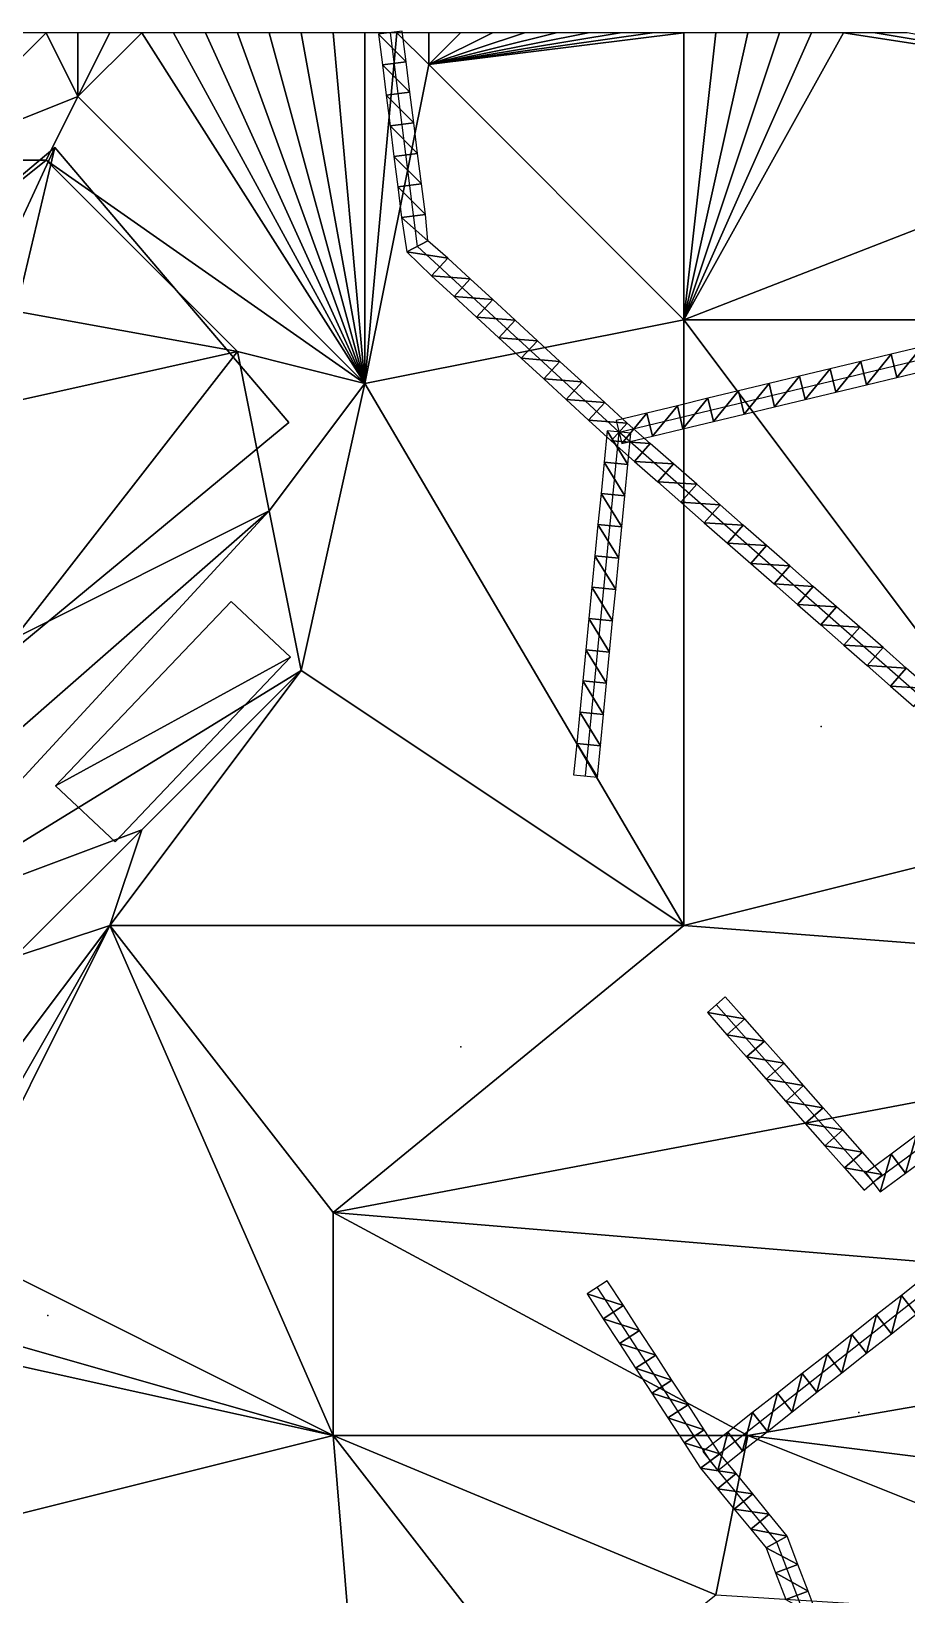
# Model space of a CAD drawing. Header units: metres. Extents: x -1103 to 901, y -902 to 905.
# Drawn here: x 133.1 to 188, y 802 to 900.1 of the extents above; entities that cross this region are included whole.
import ezdxf

# ---------------------------------------------------------------- set-up
doc = ezdxf.new("R2010")
doc.units = ezdxf.units.M
for name, color, linetype in [('OSM_BUILDING_FOOTPRINTS', 7, 'CONTINUOUS'), ('OSM_BUILDING_ROOFS', 1, 'CONTINUOUS'), ('OSM_BUILDING_WALLS', 8, 'CONTINUOUS'), ('OSM_PATH_AXES', 30, 'CONTINUOUS'), ('OSM_PATH_SURFACE', 30, 'CONTINUOUS'), ('OSM_TERRAIN', 3, 'CONTINUOUS'), ('OSM_TREES', 3, 'CONTINUOUS')]:
    doc.layers.add(name, color=color, linetype=linetype)

msp = doc.modelspace()

# ---------------------------------------------------------------- linework, layer by layer
at = {"layer": 'OSM_BUILDING_FOOTPRINTS'}
msp.add_polyline3d([(123.538, 883.558, 11.189), (134.548, 892.803, 11.189), (149.228, 875.551, 11.189), (125.882, 856.242, 11.189)], dxfattribs=at)
msp.add_polyline3d([(145.613, 864.326, 12.337), (149.338, 860.832, 12.337), (138.328, 849.253, 12.337), (134.603, 852.748, 12.337), (145.613, 864.326, 12.337)], close=True, dxfattribs=at)
at = {"layer": 'OSM_BUILDING_ROOFS'}
for points in [[(134.548, 892.803, 21.189), (123.538, 883.558, 21.189), (127.894, 878.416, 21.189)], [(125.882, 856.242, 21.189), (149.228, 875.551, 21.189), (134.548, 892.803, 21.189)], [(125.882, 856.242, 21.189), (134.548, 892.803, 21.189), (127.894, 878.416, 21.189)], [(149.338, 860.832, 22.337), (145.613, 864.326, 22.337), (134.603, 852.748, 22.337)], [(149.338, 860.832, 22.337), (134.603, 852.748, 22.337), (138.328, 849.253, 22.337)]]:
    msp.add_3dface(points, dxfattribs=at)
at = {"layer": 'OSM_BUILDING_WALLS'}
for points in [[(134.548, 892.803, 11.189), (123.538, 883.558, 11.189), (123.538, 883.558, 21.189)], [(134.548, 892.803, 11.189), (123.538, 883.558, 21.189), (134.548, 892.803, 21.189)], [(149.228, 875.551, 11.189), (134.548, 892.803, 11.189), (134.548, 892.803, 21.189)], [(149.228, 875.551, 11.189), (134.548, 892.803, 21.189), (149.228, 875.551, 21.189)], [(125.882, 856.242, 11.189), (149.228, 875.551, 11.189), (149.228, 875.551, 21.189)], [(125.882, 856.242, 11.189), (149.228, 875.551, 21.189), (125.882, 856.242, 21.189)], [(145.613, 864.326, 12.337), (134.603, 852.748, 12.337), (134.603, 852.748, 22.337)], [(145.613, 864.326, 12.337), (134.603, 852.748, 22.337), (145.613, 864.326, 22.337)], [(149.338, 860.832, 12.337), (145.613, 864.326, 12.337), (145.613, 864.326, 22.337)], [(149.338, 860.832, 12.337), (145.613, 864.326, 22.337), (149.338, 860.832, 22.337)], [(138.328, 849.253, 12.337), (149.338, 860.832, 12.337), (149.338, 860.832, 22.337)], [(138.328, 849.253, 12.337), (149.338, 860.832, 22.337), (138.328, 849.253, 22.337)], [(134.603, 852.748, 12.337), (138.328, 849.253, 12.337), (138.328, 849.253, 22.337)], [(134.603, 852.748, 12.337), (138.328, 849.253, 22.337), (134.603, 852.748, 22.337)]]:
    msp.add_3dface(points, dxfattribs=at)
at = {"layer": 'OSM_PATH_AXES'}
for points in [[(185.86, 827.887, 12.127), (200.142, 838.437, 12.066), (206.431, 842.927, 12.128), (169.932, 874.954, 13.85), (157.286, 886.599, 14.393), (155.594, 900, 14.059)], [(169.932, 874.954, 13.85), (192.935, 880.494, 14.11), (243.562, 879.775, 15.994), (249.166, 879.698, 16.086), (253.079, 878.658, 16.177)], [(167.831, 853.378, 12.888), (169.932, 874.954, 13.85)], [(176.033, 839.034, 12.118), (185.86, 827.887, 12.127)], [(210.433, 837.541, 12.046), (205.227, 833.671, 12.066), (175.657, 810.403, 12.618)], [(168.561, 821.296, 12.29), (175.657, 810.403, 12.618), (179.814, 805.327, 13.002), (185.539, 790.231, 14.726)]]:
    msp.add_polyline3d(points, dxfattribs=at)
at = {"layer": 'OSM_PATH_SURFACE'}
for points in [[(156.58, 898.18, 14.16), (156.338, 900.094, 14.21), (154.85, 899.906, 14.114)], [(156.58, 898.18, 14.16), (154.85, 899.906, 14.114), (155.092, 897.992, 14.192)], [(156.822, 896.265, 14.192), (156.58, 898.18, 14.16), (155.092, 897.992, 14.192)], [(156.822, 896.265, 14.192), (155.092, 897.992, 14.192), (155.333, 896.077, 14.27)], [(157.063, 894.351, 14.225), (156.822, 896.265, 14.192), (155.333, 896.077, 14.27)], [(157.063, 894.351, 14.225), (155.333, 896.077, 14.27), (155.575, 894.163, 14.337)], [(157.305, 892.436, 14.274), (157.063, 894.351, 14.225), (155.575, 894.163, 14.337)], [(157.305, 892.436, 14.274), (155.575, 894.163, 14.337), (155.817, 892.248, 14.37)], [(157.547, 890.522, 14.331), (157.305, 892.436, 14.274), (155.817, 892.248, 14.37)], [(157.547, 890.522, 14.331), (155.817, 892.248, 14.37), (156.059, 890.334, 14.402)], [(157.788, 888.607, 14.388), (157.547, 890.522, 14.331), (156.059, 890.334, 14.402)], [(157.788, 888.607, 14.388), (156.059, 890.334, 14.402), (156.3, 888.42, 14.443)], [(157.953, 886.942, 14.439), (157.788, 888.607, 14.388), (156.3, 888.42, 14.443)], [(157.953, 886.942, 14.439), (156.3, 888.42, 14.443), (156.619, 886.257, 14.506)], [(159.199, 885.857, 14.435), (157.953, 886.942, 14.439), (156.619, 886.257, 14.506)], [(159.199, 885.857, 14.435), (156.619, 886.257, 14.506), (158.183, 884.753, 14.506)], [(160.604, 884.563, 14.433), (159.199, 885.857, 14.435), (158.183, 884.753, 14.506)], [(160.604, 884.563, 14.433), (158.183, 884.753, 14.506), (159.588, 883.46, 14.503)], [(162.009, 883.269, 14.43), (160.604, 884.563, 14.433), (159.588, 883.46, 14.503)], [(162.009, 883.269, 14.43), (159.588, 883.46, 14.503), (160.993, 882.166, 14.501)], [(163.414, 881.975, 14.428), (162.009, 883.269, 14.43), (160.993, 882.166, 14.501)], [(163.414, 881.975, 14.428), (160.993, 882.166, 14.501), (162.398, 880.872, 14.499)], [(164.819, 880.681, 14.426), (163.414, 881.975, 14.428), (162.398, 880.872, 14.499)], [(164.819, 880.681, 14.426), (162.398, 880.872, 14.499), (163.803, 879.578, 14.465)], [(166.224, 879.387, 14.335), (164.819, 880.681, 14.426), (163.803, 879.578, 14.465)], [(185.443, 877.918, 13.978), (187.008, 879.838, 14.096), (185.091, 879.377, 14.052)], [(185.443, 877.918, 13.978), (187.36, 878.38, 14.022), (187.008, 879.838, 14.096)], [(187.36, 878.38, 14.022), (188.925, 880.3, 14.14), (187.008, 879.838, 14.096)], [(187.36, 878.38, 14.022), (189.277, 878.842, 14.066), (188.925, 880.3, 14.14)], [(166.224, 879.387, 14.335), (163.803, 879.578, 14.465), (165.208, 878.284, 14.331)], [(167.63, 878.093, 14.201), (166.224, 879.387, 14.335), (165.208, 878.284, 14.331)], [(181.609, 876.995, 13.89), (183.175, 878.915, 14.008), (181.258, 878.453, 13.964)], [(181.609, 876.995, 13.89), (183.526, 877.457, 13.934), (183.175, 878.915, 14.008)], [(183.526, 877.457, 13.934), (185.091, 879.377, 14.052), (183.175, 878.915, 14.008)], [(183.526, 877.457, 13.934), (185.443, 877.918, 13.978), (185.091, 879.377, 14.052)], [(167.63, 878.093, 14.201), (165.208, 878.284, 14.331), (166.613, 876.99, 14.196)], [(169.035, 876.8, 14.067), (167.63, 878.093, 14.201), (166.613, 876.99, 14.196)], [(177.775, 876.072, 13.806), (179.341, 877.992, 13.921), (177.424, 877.53, 13.877)], [(177.775, 876.072, 13.806), (179.692, 876.533, 13.847), (179.341, 877.992, 13.921)], [(179.692, 876.533, 13.847), (181.258, 878.453, 13.964), (179.341, 877.992, 13.921)], [(179.692, 876.533, 13.847), (181.609, 876.995, 13.89), (181.258, 878.453, 13.964)], [(169.035, 876.8, 14.067), (166.613, 876.99, 14.196), (168.018, 875.696, 14.062)], [(173.941, 875.148, 13.741), (175.507, 877.068, 13.843), (173.59, 876.607, 13.831)], [(173.941, 875.148, 13.741), (175.858, 875.61, 13.772), (175.507, 877.068, 13.843)], [(175.858, 875.61, 13.772), (177.424, 877.53, 13.877), (175.507, 877.068, 13.843)], [(175.858, 875.61, 13.772), (177.775, 876.072, 13.806), (177.424, 877.53, 13.877)], [(170.433, 875.512, 13.933), (169.035, 876.8, 14.067), (168.018, 875.696, 14.062)], [(170.107, 874.225, 13.885), (171.673, 876.145, 13.903), (169.756, 875.683, 13.975)], [(170.107, 874.225, 13.885), (172.024, 874.687, 13.813), (171.673, 876.145, 13.903)], [(172.024, 874.687, 13.813), (173.59, 876.607, 13.831), (171.673, 876.145, 13.903)], [(172.024, 874.687, 13.813), (173.941, 875.148, 13.741), (173.59, 876.607, 13.831)], [(170.433, 875.512, 13.933), (168.018, 875.696, 14.062), (169.43, 874.396, 13.927)], [(170.487, 872.92, 13.801), (169.185, 875.027, 13.971), (168.994, 873.065, 13.882)], [(170.487, 872.92, 13.801), (170.678, 874.881, 13.89), (169.185, 875.027, 13.971)], [(171.886, 874.237, 13.798), (170.433, 875.512, 13.933), (169.43, 874.396, 13.927)], [(171.886, 874.237, 13.798), (169.43, 874.396, 13.927), (170.897, 873.109, 13.79)], [(173.346, 872.956, 13.661), (171.886, 874.237, 13.798), (170.897, 873.109, 13.79)], [(170.296, 870.958, 13.713), (168.994, 873.065, 13.882), (168.803, 871.104, 13.794)], [(170.296, 870.958, 13.713), (170.487, 872.92, 13.801), (168.994, 873.065, 13.882)], [(173.346, 872.956, 13.661), (170.897, 873.109, 13.79), (172.357, 871.828, 13.654)], [(174.806, 871.674, 13.569), (173.346, 872.956, 13.661), (172.357, 871.828, 13.654)], [(170.105, 868.997, 13.624), (168.803, 871.104, 13.794), (168.612, 869.142, 13.706)], [(170.105, 868.997, 13.624), (170.296, 870.958, 13.713), (168.803, 871.104, 13.794)], [(174.806, 871.674, 13.569), (172.357, 871.828, 13.654), (173.817, 870.547, 13.518)], [(176.266, 870.393, 13.514), (174.806, 871.674, 13.569), (173.817, 870.547, 13.518)], [(176.266, 870.393, 13.514), (173.817, 870.547, 13.518), (175.277, 869.266, 13.452)], [(177.726, 869.112, 13.458), (176.266, 870.393, 13.514), (175.277, 869.266, 13.452)], [(169.914, 867.035, 13.536), (168.612, 869.142, 13.706), (168.421, 867.181, 13.617)], [(169.914, 867.035, 13.536), (170.105, 868.997, 13.624), (168.612, 869.142, 13.706)], [(177.726, 869.112, 13.458), (175.277, 869.266, 13.452), (176.737, 867.985, 13.396)], [(179.186, 867.831, 13.403), (177.726, 869.112, 13.458), (176.737, 867.985, 13.396)], [(169.723, 865.074, 13.448), (168.421, 867.181, 13.617), (168.23, 865.219, 13.529)], [(169.723, 865.074, 13.448), (169.914, 867.035, 13.536), (168.421, 867.181, 13.617)], [(179.186, 867.831, 13.403), (176.737, 867.985, 13.396), (178.197, 866.704, 13.341)], [(180.646, 866.55, 13.347), (179.186, 867.831, 13.403), (178.197, 866.704, 13.341)], [(180.646, 866.55, 13.347), (178.197, 866.704, 13.341), (179.657, 865.423, 13.285)], [(182.106, 865.269, 13.291), (180.646, 866.55, 13.347), (179.657, 865.423, 13.285)], [(169.532, 863.113, 13.359), (168.23, 865.219, 13.529), (168.04, 863.258, 13.441)], [(169.532, 863.113, 13.359), (169.723, 865.074, 13.448), (168.23, 865.219, 13.529)], [(182.106, 865.269, 13.291), (179.657, 865.423, 13.285), (181.117, 864.142, 13.229)], [(183.566, 863.988, 13.236), (182.106, 865.269, 13.291), (181.117, 864.142, 13.229)], [(183.566, 863.988, 13.236), (181.117, 864.142, 13.229), (182.577, 862.86, 13.174)], [(169.342, 861.151, 13.271), (168.04, 863.258, 13.441), (167.849, 861.296, 13.352)], [(169.342, 861.151, 13.271), (169.532, 863.113, 13.359), (168.04, 863.258, 13.441)], [(185.026, 862.707, 13.18), (183.566, 863.988, 13.236), (182.577, 862.86, 13.174)], [(185.026, 862.707, 13.18), (182.577, 862.86, 13.174), (184.037, 861.579, 13.118)], [(186.486, 861.426, 13.124), (185.026, 862.707, 13.18), (184.037, 861.579, 13.118)], [(169.151, 859.19, 13.183), (167.849, 861.296, 13.352), (167.658, 859.335, 13.264)], [(169.151, 859.19, 13.183), (169.342, 861.151, 13.271), (167.849, 861.296, 13.352)], [(186.486, 861.426, 13.124), (184.037, 861.579, 13.118), (185.497, 860.298, 13.063)], [(187.946, 860.145, 13.069), (186.486, 861.426, 13.124), (185.497, 860.298, 13.063)], [(187.946, 860.145, 13.069), (185.497, 860.298, 13.063), (186.957, 859.017, 13.007)], [(168.96, 857.228, 13.094), (167.658, 859.335, 13.264), (167.467, 857.373, 13.175)], [(168.96, 857.228, 13.094), (169.151, 859.19, 13.183), (167.658, 859.335, 13.264)], [(189.406, 858.864, 13.013), (187.946, 860.145, 13.069), (186.957, 859.017, 13.007)], [(189.406, 858.864, 13.013), (186.957, 859.017, 13.007), (188.417, 857.736, 12.951)], [(168.769, 855.267, 13.006), (167.467, 857.373, 13.175), (167.276, 855.412, 13.087)], [(168.769, 855.267, 13.006), (168.96, 857.228, 13.094), (167.467, 857.373, 13.175)], [(168.578, 853.305, 12.917), (167.276, 855.412, 13.087), (167.085, 853.451, 13.019)], [(168.578, 853.305, 12.917), (168.769, 855.267, 13.006), (167.276, 855.412, 13.087)], [(175.471, 838.538, 12.201), (177.824, 838.137, 12.197), (176.596, 839.53, 12.195)], [(175.471, 838.538, 12.201), (176.699, 837.145, 12.203), (177.824, 838.137, 12.197)], [(176.699, 837.145, 12.203), (179.053, 836.743, 12.199), (177.824, 838.137, 12.197)], [(176.699, 837.145, 12.203), (177.927, 835.752, 12.206), (179.053, 836.743, 12.199)], [(177.927, 835.752, 12.206), (180.281, 835.35, 12.202), (179.053, 836.743, 12.199)], [(177.927, 835.752, 12.206), (179.156, 834.358, 12.208), (180.281, 835.35, 12.202)], [(179.156, 834.358, 12.208), (181.509, 833.957, 12.204), (180.281, 835.35, 12.202)], [(179.156, 834.358, 12.208), (180.384, 832.965, 12.21), (181.509, 833.957, 12.204)], [(180.384, 832.965, 12.21), (182.738, 832.563, 12.206), (181.509, 833.957, 12.204)], [(180.384, 832.965, 12.21), (181.612, 831.571, 12.212), (182.738, 832.563, 12.206)], [(181.612, 831.571, 12.212), (183.966, 831.17, 12.207), (182.738, 832.563, 12.206)], [(181.612, 831.571, 12.212), (182.841, 830.178, 12.211), (183.966, 831.17, 12.207)], [(182.841, 830.178, 12.211), (185.194, 829.776, 12.206), (183.966, 831.17, 12.207)], [(187.893, 828.456, 12.2), (188.588, 830.835, 12.195), (187.001, 829.662, 12.201)], [(187.893, 828.456, 12.2), (189.479, 829.628, 12.194), (188.588, 830.835, 12.195)], [(182.841, 830.178, 12.211), (184.069, 828.784, 12.21), (185.194, 829.776, 12.206)], [(184.069, 828.784, 12.21), (186.423, 828.383, 12.204), (185.194, 829.776, 12.206)], [(184.069, 828.784, 12.21), (185.298, 827.391, 12.209), (186.423, 828.383, 12.204)], [(186.306, 827.284, 12.206), (187.001, 829.662, 12.201), (185.414, 828.49, 12.207)], [(186.306, 827.284, 12.206), (187.893, 828.456, 12.2), (187.001, 829.662, 12.201)], [(189.2, 822.014, 12.235), (187.644, 820.789, 12.285), (188.571, 819.61, 12.32)], [(167.932, 820.886, 12.387), (170.203, 820.149, 12.4), (169.189, 821.705, 12.353)], [(167.932, 820.886, 12.387), (168.946, 819.33, 12.434), (170.203, 820.149, 12.4)], [(168.946, 819.33, 12.434), (171.217, 818.593, 12.447), (170.203, 820.149, 12.4)], [(187.644, 820.789, 12.285), (186.087, 819.564, 12.335), (187.015, 818.386, 12.369)], [(187.644, 820.789, 12.285), (187.015, 818.386, 12.369), (188.571, 819.61, 12.32)], [(168.946, 819.33, 12.434), (169.96, 817.774, 12.481), (171.217, 818.593, 12.447)], [(186.087, 819.564, 12.335), (184.531, 818.34, 12.384), (185.459, 817.161, 12.419)], [(186.087, 819.564, 12.335), (185.459, 817.161, 12.419), (187.015, 818.386, 12.369)], [(169.96, 817.774, 12.481), (172.231, 817.037, 12.494), (171.217, 818.593, 12.447)], [(184.531, 818.34, 12.384), (182.975, 817.115, 12.434), (183.902, 815.936, 12.469)], [(184.531, 818.34, 12.384), (183.902, 815.936, 12.469), (185.459, 817.161, 12.419)], [(169.96, 817.774, 12.481), (170.974, 816.218, 12.528), (172.231, 817.037, 12.494)], [(170.974, 816.218, 12.528), (173.244, 815.48, 12.541), (172.231, 817.037, 12.494)], [(182.975, 817.115, 12.434), (181.419, 815.891, 12.483), (182.346, 814.712, 12.518)], [(182.975, 817.115, 12.434), (182.346, 814.712, 12.518), (183.902, 815.936, 12.469)], [(170.974, 816.218, 12.528), (171.988, 814.662, 12.549), (173.244, 815.48, 12.541)], [(171.988, 814.662, 12.549), (174.258, 813.924, 12.584), (173.244, 815.48, 12.541)], [(181.419, 815.891, 12.483), (179.862, 814.666, 12.533), (180.79, 813.487, 12.568)], [(181.419, 815.891, 12.483), (180.79, 813.487, 12.568), (182.346, 814.712, 12.518)], [(171.988, 814.662, 12.549), (173.001, 813.106, 12.551), (174.258, 813.924, 12.584)], [(179.862, 814.666, 12.533), (178.306, 813.441, 12.583), (179.234, 812.262, 12.617)], [(179.862, 814.666, 12.533), (179.234, 812.262, 12.617), (180.79, 813.487, 12.568)], [(173.001, 813.106, 12.551), (175.272, 812.368, 12.585), (174.258, 813.924, 12.584)], [(173.001, 813.106, 12.551), (174.015, 811.549, 12.588), (175.272, 812.368, 12.585)], [(178.306, 813.441, 12.583), (176.75, 812.217, 12.612), (177.677, 811.038, 12.692)], [(178.306, 813.441, 12.583), (177.677, 811.038, 12.692), (179.234, 812.262, 12.617)], [(174.015, 811.549, 12.588), (176.264, 810.843, 12.679), (175.272, 812.368, 12.585)], [(176.75, 812.217, 12.612), (175.194, 810.992, 12.648), (176.121, 809.813, 12.747)], [(176.75, 812.217, 12.612), (176.121, 809.813, 12.747), (177.677, 811.038, 12.692)], [(174.015, 811.549, 12.588), (175.051, 809.962, 12.716), (176.264, 810.843, 12.679)], [(175.051, 809.962, 12.716), (177.277, 809.609, 12.783), (176.264, 810.843, 12.679)], [(175.051, 809.962, 12.716), (176.116, 808.658, 12.825), (177.277, 809.609, 12.783)], [(176.116, 808.658, 12.825), (178.316, 808.34, 12.875), (177.277, 809.609, 12.783)], [(176.116, 808.658, 12.825), (177.155, 807.389, 12.931), (178.316, 808.34, 12.875)], [(177.155, 807.389, 12.931), (179.355, 807.071, 12.965), (178.316, 808.34, 12.875)], [(177.155, 807.389, 12.931), (178.194, 806.12, 13.02), (179.355, 807.071, 12.965)], [(178.194, 806.12, 13.02), (180.466, 805.697, 13.062), (179.355, 807.071, 12.965)], [(178.194, 806.12, 13.02), (179.162, 804.956, 13.103), (180.466, 805.697, 13.062)], [(179.162, 804.956, 13.103), (181.151, 803.915, 13.183), (180.466, 805.697, 13.062)], [(179.162, 804.956, 13.103), (179.749, 803.383, 13.209), (181.151, 803.915, 13.183)], [(179.749, 803.383, 13.209), (181.787, 802.238, 13.297), (181.151, 803.915, 13.183)], [(179.749, 803.383, 13.209), (180.385, 801.706, 13.326), (181.787, 802.238, 13.297)], [(180.385, 801.706, 13.326), (182.423, 800.561, 13.522), (181.787, 802.238, 13.297)]]:
    msp.add_3dface(points, dxfattribs=at)
at = {"layer": 'OSM_TERRAIN'}
for points in [[(126, 892, 15), (136, 896, 14.846), (134, 900, 14.818)], [(126, 892, 15), (134, 900, 14.818), (132, 900, 14.87)], [(134, 900, 14.818), (136, 896, 14.846), (136, 900, 14.708)], [(136, 896, 14.846), (138, 900, 14.628), (136, 900, 14.708)], [(136, 896, 14.846), (140, 900, 14.538), (138, 900, 14.628)], [(136, 896, 14.846), (154, 878, 14.792), (140, 900, 14.538)], [(154, 878, 14.792), (142, 900, 14.44), (140, 900, 14.538)], [(154, 878, 14.792), (144, 900, 14.343), (142, 900, 14.44)], [(154, 878, 14.792), (146, 900, 14.252), (144, 900, 14.343)], [(146, 900, 14.252), (154, 878, 14.792), (148, 900, 14.169)], [(154, 878, 14.792), (150, 900, 14.098), (148, 900, 14.169)], [(154, 878, 14.792), (152, 900, 14.042), (150, 900, 14.098)], [(154, 878, 14.792), (154, 900, 13.999), (152, 900, 14.042)], [(154, 878, 14.792), (158, 898, 13.982), (156, 900, 14.074)], [(154, 878, 14.792), (156, 900, 14.074), (154, 900, 13.999)], [(158, 898, 13.982), (158, 900, 13.951), (156, 900, 14.074)], [(174, 882, 14), (174, 900, 14.105), (158, 898, 13.982)], [(158, 898, 13.982), (160, 900, 13.94), (158, 900, 13.951)], [(158, 898, 13.982), (162, 900, 13.936), (160, 900, 13.94)], [(158, 898, 13.982), (164, 900, 13.938), (162, 900, 13.936)], [(158, 898, 13.982), (166, 900, 13.945), (164, 900, 13.938)], [(158, 898, 13.982), (168, 900, 13.963), (166, 900, 13.945)], [(158, 898, 13.982), (170, 900, 13.996), (168, 900, 13.963)], [(158, 898, 13.982), (174, 900, 14.105), (172, 900, 14.043)], [(158, 898, 13.982), (172, 900, 14.043), (170, 900, 13.996)], [(174, 900, 14.105), (174, 882, 14), (176, 900, 14.181)], [(174, 882, 14), (178, 900, 14.268), (176, 900, 14.181)], [(174, 882, 14), (180, 900, 14.363), (178, 900, 14.268)], [(174, 882, 14), (182, 900, 14.463), (180, 900, 14.363)], [(174, 882, 14), (210, 896, 15.784), (184, 900, 14.564)], [(174, 882, 14), (184, 900, 14.564), (182, 900, 14.463)], [(210, 896, 15.784), (186, 900, 14.664), (184, 900, 14.564)], [(210, 896, 15.784), (188, 900, 14.765), (186, 900, 14.664)], [(174, 882, 14), (158, 898, 13.982), (154, 878, 14.792)], [(134, 892, 14.371), (136, 896, 14.846), (126, 892, 15)], [(134, 892, 14.371), (154, 878, 14.792), (136, 896, 14.846)], [(194, 882, 14.201), (210, 896, 15.784), (174, 882, 14)], [(124, 884, 14.377), (146, 880, 14.429), (134, 892, 14.371)], [(124, 884, 14.377), (134, 892, 14.371), (126, 892, 15)], [(146, 880, 14.429), (154, 878, 14.792), (134, 892, 14.371)], [(128, 876, 14.371), (146, 880, 14.429), (124, 884, 14.377)], [(174, 844, 12.104), (174, 882, 14), (154, 878, 14.792)], [(174, 844, 12.104), (198, 850, 12.54), (174, 882, 14)], [(198, 850, 12.54), (194, 882, 14.201), (174, 882, 14)], [(132, 862, 14.371), (146, 880, 14.429), (128, 876, 14.371)], [(132, 862, 14.371), (148, 870, 14.575), (146, 880, 14.429)], [(148, 870, 14.575), (154, 878, 14.792), (146, 880, 14.429)], [(148, 870, 14.575), (150, 860, 14.308), (154, 878, 14.792)], [(150, 860, 14.308), (174, 844, 12.104), (154, 878, 14.792)], [(124, 844, 14.371), (150, 860, 14.308), (148, 870, 14.575)], [(124, 844, 14.371), (148, 870, 14.575), (132, 856, 14.704)], [(132, 856, 14.704), (148, 870, 14.575), (132, 862, 14.371)], [(140, 850, 14.334), (150, 860, 14.308), (124, 844, 14.371)], [(140, 850, 14.334), (138, 844, 13.877), (150, 860, 14.308)], [(138, 844, 13.877), (174, 844, 12.104), (150, 860, 14.308)], [(132, 842, 13.976), (140, 850, 14.334), (124, 844, 14.371)], [(132, 842, 13.976), (138, 844, 13.877), (140, 850, 14.334)], [(174, 844, 12.104), (226, 840, 12.002), (198, 850, 12.54)], [(128, 824, 13.025), (152, 812, 12.059), (138, 844, 13.877)], [(128, 824, 13.025), (138, 844, 13.877), (130, 830, 13.524)], [(130, 830, 13.524), (138, 844, 13.877), (132, 836, 14.253)], [(132, 836, 14.253), (138, 844, 13.877), (132, 842, 13.976)], [(152, 812, 12.059), (152, 826, 12.219), (138, 844, 13.877)], [(152, 826, 12.219), (174, 844, 12.104), (138, 844, 13.877)], [(152, 826, 12.219), (226, 840, 12.002), (174, 844, 12.104)], [(224, 820, 12.037), (226, 840, 12.002), (152, 826, 12.219)], [(152, 812, 12.059), (178, 812, 12.553), (152, 826, 12.219)], [(178, 812, 12.553), (224, 820, 12.037), (152, 826, 12.219)], [(124, 820, 12.812), (152, 812, 12.059), (128, 824, 13.025)], [(112, 802, 12.183), (152, 812, 12.059), (116, 820, 12.818)], [(152, 812, 12.059), (124, 820, 12.812), (116, 820, 12.818)], [(242, 804, 12.907), (224, 820, 12.037), (178, 812, 12.553)], [(154, 788, 12.16), (152, 812, 12.059), (112, 802, 12.183)], [(154, 788, 12.16), (166, 794, 13.061), (152, 812, 12.059)], [(166, 794, 13.061), (176, 802, 13.198), (152, 812, 12.059)], [(152, 812, 12.059), (176, 802, 13.198), (178, 812, 12.553)], [(176, 802, 13.198), (208, 800, 13.517), (178, 812, 12.553)], [(208, 800, 13.517), (242, 804, 12.907), (178, 812, 12.553)]]:
    msp.add_3dface(points, dxfattribs=at)
at = {"layer": 'OSM_TREES'}
for p in [(182.61, 856.485, 12.776), (160.005, 836.38, 12.384), (134.117, 819.537, 12.691), (184.965, 813.455, 12.467)]:
    msp.add_point(p, dxfattribs=at)

doc.saveas('drawing.dxf')
